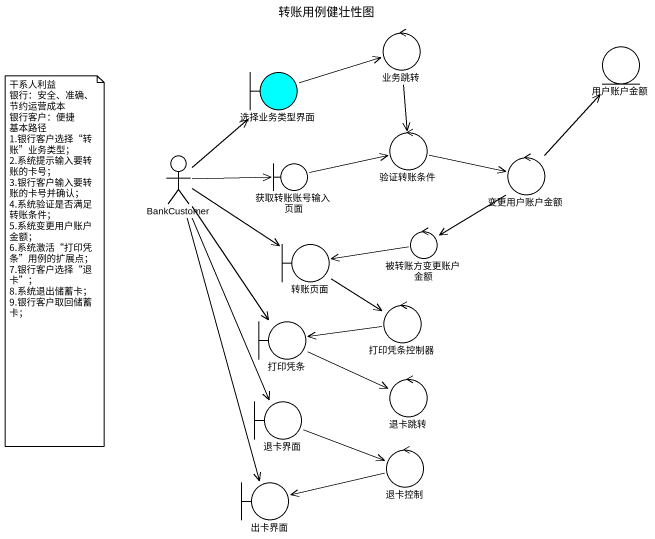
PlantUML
@startuml
title 转账用例健壮性图
control 业务跳转
boundary 选择业务类型界面 #00FFFF
entity 用户账户金额
actor BankCustomer
control 验证转账条件
control 变更用户账户金额
boundary 获取转账账号输入页面
control 被转账方变更账户金额
boundary 转账页面
control 打印凭条控制器
boundary 打印凭条
control 退卡跳转
boundary 退卡界面
control 退卡控制
boundary 出卡界面
业务跳转 --> 验证转账条件
选择业务类型界面 -right-> 业务跳转
BankCustomer -up-> 选择业务类型界面
BankCustomer -right-> 获取转账账号输入页面
BankCustomer -right-> 转账页面
BankCustomer --> 打印凭条
BankCustomer --> 退卡界面
BankCustomer --> 出卡界面
验证转账条件 -right-> 变更用户账户金额
变更用户账户金额 -up-> 用户账户金额
变更用户账户金额 --> 被转账方变更账户金额
获取转账账号输入页面 -right-> 验证转账条件
被转账方变更账户金额 -left-> 转账页面
转账页面 --> 打印凭条控制器
打印凭条控制器 -left-> 打印凭条
打印凭条 -right-> 退卡跳转
退卡界面 -right-> 退卡控制
退卡控制 -left-> 出卡界面
note as N1
  干系人利益
  银行：安全、准确、节约运营成本
  银行客户：便捷
  基本路径
  1.银行客户选择“转账”业务类型；
  2.系统提示输入要转账的卡号；
  3.银行客户输入要转账的卡号并确认；
  4.系统验证是否满足转账条件；
  5.系统变更用户账户金额；
  6.系统激活“打印凭条”用例的扩展点；
  7.银行客户选择“退卡”；
  8.系统退出储蓄卡；
  9.银行客户取回储蓄卡；
end note
@enduml
